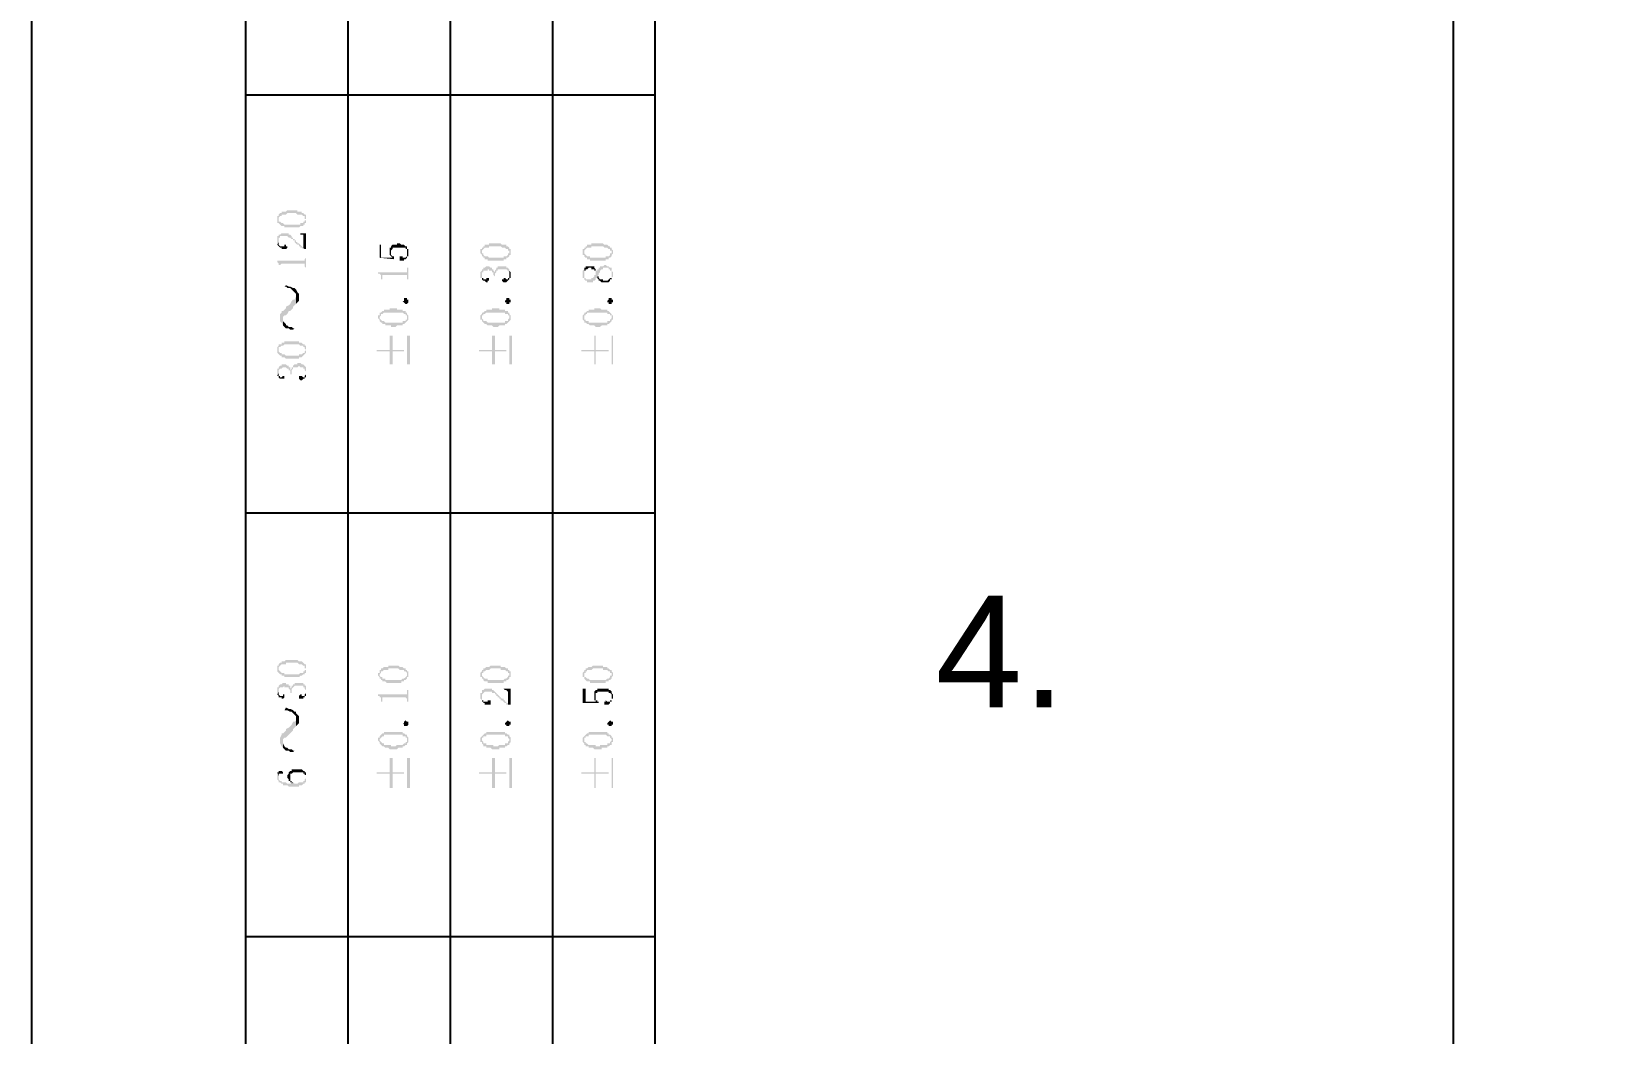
# Model space of a CAD drawing. Header units: inches. Extents: x 3613 to 8393, y -2205 to -794.
# Drawn here: x 7005.62 to 7054.83, y -1122.88 to -1091.5 of the extents above; entities that cross this region are included whole.
import ezdxf

# ---------------------------------------------------------------- set-up
doc = ezdxf.new("R2010")
doc.units = ezdxf.units.IN
doc.header["$MEASUREMENT"] = 0
doc.styles.get("Standard").update_dxf_attribs({"font": 'arial.ttf'})

msp = doc.modelspace()

# ---------------------------------------------------------------- hatches: boundary and pattern name
at = {"transparency": 33554559}
for points in [[(7013.323, -1097.367), (7013.323, -1097.457), (7013.323, -1097.502), (7013.368, -1097.502), (7013.368, -1097.367), (7013.368, -1097.322), (7013.368, -1097.322), (7013.413, -1097.277), (7013.458, -1097.277), (7013.458, -1097.232), (7013.594, -1097.232), (7013.639, -1097.186), (7013.909, -1097.186), (7013.955, -1097.232), (7014.09, -1097.232), (7014.135, -1097.277), (7014.18, -1097.277), (7014.18, -1097.322), (7014.18, -1097.367), (7014.225, -1097.367), (7014.225, -1097.232), (7014.18, -1097.232), (7014.135, -1097.186), (7014.09, -1097.186), (7014.09, -1097.141), (7013.955, -1097.141), (7013.955, -1097.096), (7013.639, -1097.096), (7013.594, -1097.141), (7013.458, -1097.141), (7013.458, -1097.186), (7013.413, -1097.186), (7013.368, -1097.232), (7013.368, -1097.277), (7013.323, -1097.277), (7013.323, -1097.322)], [(7013.368, -1097.502), (7013.368, -1097.502), (7013.413, -1097.548), (7013.413, -1097.548), (7013.458, -1097.593), (7013.548, -1097.593), (7013.548, -1097.638), (7014, -1097.638), (7014.045, -1097.593), (7014.135, -1097.593), (7014.135, -1097.548), (7014.18, -1097.548), (7014.18, -1097.502), (7014.225, -1097.502), (7014.225, -1097.457), (7014.225, -1097.412), (7014.225, -1097.367), (7014.225, -1097.322), (7014.225, -1097.277), (7014.225, -1097.232), (7014.225, -1097.412), (7014.18, -1097.412), (7014.18, -1097.457), (7014.135, -1097.457), (7014.135, -1097.502), (7014.045, -1097.502), (7014.045, -1097.548), (7013.548, -1097.548), (7013.503, -1097.502), (7013.458, -1097.502), (7013.413, -1097.457), (7013.368, -1097.457), (7013.368, -1097.412), (7013.368, -1097.367)], [(7013.323, -1098.044), (7013.323, -1098.089), (7013.323, -1098.179), (7013.323, -1098.179), (7013.368, -1098.089), (7013.368, -1097.999), (7013.368, -1097.954), (7013.413, -1097.954), (7013.413, -1097.909), (7013.639, -1097.909), (7013.684, -1097.954), (7013.729, -1097.954), (7013.774, -1097.999), (7013.819, -1097.999), (7013.819, -1098.044), (7013.864, -1098.044), (7013.864, -1098.089), (7013.864, -1098.089), (7013.909, -1098.134), (7013.909, -1098.134), (7013.955, -1098.179), (7014, -1098.179), (7014, -1098.225), (7014.045, -1098.225), (7014.045, -1098.27), (7014.09, -1098.27), (7014.135, -1098.315), (7014.18, -1098.315), (7014.135, -1098.27), (7014.135, -1098.27), (7014.09, -1098.225), (7014.09, -1098.225), (7014.045, -1098.179), (7014.045, -1098.179), (7014, -1098.134), (7013.955, -1098.134), (7013.955, -1098.089), (7013.909, -1098.089), (7013.909, -1098.044), (7013.864, -1098.044), (7013.864, -1097.999), (7013.819, -1097.999), (7013.819, -1097.954), (7013.774, -1097.954), (7013.774, -1097.909), (7013.774, -1097.909), (7013.729, -1097.863), (7013.684, -1097.863), (7013.684, -1097.818), (7013.458, -1097.818), (7013.413, -1097.863), (7013.368, -1097.863), (7013.368, -1097.909), (7013.323, -1097.909), (7013.323, -1097.954)], [(7013.323, -1098.179), (7013.368, -1098.225), (7013.368, -1098.225), (7013.413, -1098.27), (7013.458, -1098.27), (7013.458, -1098.315), (7013.594, -1098.315), (7013.639, -1098.27), (7013.639, -1098.225), (7013.594, -1098.225), (7013.594, -1098.179), (7013.548, -1098.179), (7013.548, -1098.225), (7013.413, -1098.225), (7013.368, -1098.179), (7013.368, -1098.089), (7013.368, -1098.089)], [(7014, -1097.818), (7014.045, -1097.818), (7014.045, -1097.863), (7014.135, -1097.863), (7014.135, -1097.909), (7014.135, -1098.27), (7014.18, -1098.315), (7014.225, -1098.315), (7014.225, -1097.818)], [(7016.527, -1098.179), (7016.527, -1098.586), (7016.978, -1098.631), (7016.978, -1098.586), (7016.978, -1098.54), (7016.933, -1098.586), (7016.572, -1098.586), (7016.572, -1098.179)], [(7016.843, -1098.36), (7016.843, -1098.45), (7016.843, -1098.495), (7016.843, -1098.495), (7016.888, -1098.54), (7016.888, -1098.405), (7016.888, -1098.36), (7016.888, -1098.36), (7016.933, -1098.315), (7016.933, -1098.27), (7017.34, -1098.27), (7017.34, -1098.315), (7017.385, -1098.315), (7017.385, -1098.36), (7017.385, -1098.405), (7017.385, -1098.54), (7017.43, -1098.54), (7017.43, -1098.495), (7017.43, -1098.405), (7017.43, -1098.36), (7017.43, -1098.315), (7017.385, -1098.315), (7017.385, -1098.27), (7017.385, -1098.225), (7017.34, -1098.225), (7017.294, -1098.179), (7017.204, -1098.179), (7017.159, -1098.134), (7017.069, -1098.134), (7017.069, -1098.179), (7016.933, -1098.179), (7016.888, -1098.225), (7016.888, -1098.27), (7016.843, -1098.27), (7016.843, -1098.315)], [(7019.686, -1098.405), (7019.686, -1098.45), (7019.686, -1098.45), (7019.732, -1098.495), (7019.732, -1098.54), (7019.732, -1098.405), (7019.732, -1098.36), (7019.732, -1098.36), (7019.777, -1098.315), (7019.777, -1098.315), (7019.822, -1098.27), (7019.957, -1098.27), (7019.957, -1098.225), (7020.318, -1098.225), (7020.363, -1098.27), (7020.454, -1098.27), (7020.499, -1098.315), (7020.544, -1098.315), (7020.544, -1098.36), (7020.589, -1098.36), (7020.589, -1098.405), (7020.589, -1098.27), (7020.589, -1098.27), (7020.544, -1098.225), (7020.499, -1098.225), (7020.499, -1098.179), (7020.363, -1098.179), (7020.318, -1098.134), (7019.957, -1098.134), (7019.957, -1098.179), (7019.822, -1098.179), (7019.822, -1098.225), (7019.777, -1098.225), (7019.777, -1098.27), (7019.732, -1098.27), (7019.732, -1098.315), (7019.686, -1098.315)], [(7019.732, -1098.54), (7019.777, -1098.54), (7019.777, -1098.586), (7019.822, -1098.586), (7019.822, -1098.631), (7019.912, -1098.631), (7019.912, -1098.676), (7020.409, -1098.676), (7020.409, -1098.631), (7020.499, -1098.631), (7020.499, -1098.586), (7020.544, -1098.586), (7020.589, -1098.54), (7020.589, -1098.495), (7020.634, -1098.495), (7020.634, -1098.45), (7020.634, -1098.405), (7020.634, -1098.36), (7020.634, -1098.315), (7020.589, -1098.315), (7020.589, -1098.27), (7020.589, -1098.405), (7020.589, -1098.45), (7020.544, -1098.45), (7020.544, -1098.495), (7020.544, -1098.495), (7020.499, -1098.54), (7020.409, -1098.54), (7020.409, -1098.586), (7019.957, -1098.586), (7019.912, -1098.54), (7019.822, -1098.54), (7019.777, -1098.495), (7019.777, -1098.45), (7019.732, -1098.45), (7019.732, -1098.405)], [(7022.891, -1098.405), (7022.891, -1098.45), (7022.891, -1098.495), (7022.936, -1098.495), (7022.936, -1098.54), (7022.936, -1098.405), (7022.936, -1098.36), (7022.936, -1098.36), (7022.981, -1098.315), (7022.981, -1098.315), (7023.026, -1098.27), (7023.162, -1098.27), (7023.162, -1098.225), (7023.523, -1098.225), (7023.568, -1098.27), (7023.658, -1098.27), (7023.703, -1098.315), (7023.748, -1098.315), (7023.748, -1098.36), (7023.793, -1098.36), (7023.793, -1098.405), (7023.793, -1098.27), (7023.748, -1098.27), (7023.748, -1098.225), (7023.703, -1098.225), (7023.658, -1098.179), (7023.568, -1098.179), (7023.523, -1098.134), (7023.162, -1098.134), (7023.162, -1098.179), (7023.026, -1098.179), (7023.026, -1098.225), (7022.981, -1098.225), (7022.981, -1098.27), (7022.936, -1098.27), (7022.936, -1098.315), (7022.891, -1098.315)], [(7022.936, -1098.54), (7022.936, -1098.54), (7022.981, -1098.586), (7023.026, -1098.586), (7023.026, -1098.631), (7023.116, -1098.631), (7023.116, -1098.676), (7023.613, -1098.676), (7023.613, -1098.631), (7023.703, -1098.631), (7023.703, -1098.586), (7023.748, -1098.586), (7023.793, -1098.54), (7023.793, -1098.495), (7023.793, -1098.495), (7023.839, -1098.45), (7023.839, -1098.405), (7023.839, -1098.36), (7023.839, -1098.36), (7023.793, -1098.315), (7023.793, -1098.27), (7023.793, -1098.405), (7023.793, -1098.45), (7023.748, -1098.45), (7023.748, -1098.495), (7023.748, -1098.495), (7023.703, -1098.54), (7023.613, -1098.54), (7023.613, -1098.586), (7023.116, -1098.586), (7023.116, -1098.54), (7023.026, -1098.54), (7022.981, -1098.495), (7022.981, -1098.495), (7022.936, -1098.45), (7022.936, -1098.405)], [(7013.323, -1098.676), (7013.323, -1098.721), (7013.323, -1098.721), (7013.368, -1098.766), (7013.368, -1098.811), (7013.413, -1098.811), (7013.413, -1098.947), (7013.413, -1098.811), (7013.413, -1098.811), (7013.458, -1098.766), (7014.18, -1098.766), (7014.18, -1098.811), (7014.18, -1098.856), (7014.225, -1098.901), (7014.225, -1098.947), (7014.225, -1098.54), (7014.225, -1098.586), (7014.18, -1098.631), (7014.18, -1098.676), (7014.135, -1098.676)], [(7016.888, -1098.54), (7016.888, -1098.54), (7016.933, -1098.586), (7016.933, -1098.586), (7016.978, -1098.54), (7016.933, -1098.54), (7016.888, -1098.495), (7016.888, -1098.45), (7016.888, -1098.405)], [(7017.159, -1098.586), (7017.159, -1098.676), (7017.294, -1098.676), (7017.294, -1098.631), (7017.34, -1098.631), (7017.385, -1098.586), (7017.385, -1098.405), (7017.385, -1098.495), (7017.385, -1098.54), (7017.385, -1098.54), (7017.34, -1098.586), (7017.249, -1098.586), (7017.249, -1098.54), (7017.159, -1098.54)], [(7016.482, -1099.037), (7016.482, -1099.082), (7016.527, -1099.082), (7016.572, -1099.127), (7016.572, -1099.217), (7016.572, -1099.263), (7016.617, -1099.263), (7016.617, -1099.172), (7016.617, -1099.127), (7017.385, -1099.127), (7017.385, -1099.172), (7017.385, -1099.217), (7017.385, -1099.263), (7017.43, -1099.263), (7017.43, -1098.901), (7017.385, -1098.901), (7017.385, -1098.992), (7017.385, -1099.037), (7017.294, -1099.037)], [(7019.686, -1099.127), (7019.686, -1099.217), (7019.732, -1099.217), (7019.732, -1099.127), (7019.732, -1099.082), (7019.732, -1099.037), (7019.777, -1099.037), (7019.777, -1098.992), (7019.912, -1098.992), (7019.912, -1098.947), (7019.957, -1098.947), (7019.957, -1098.992), (7020.047, -1098.992), (7020.047, -1099.037), (7020.093, -1099.037), (7020.093, -1099.082), (7020.093, -1099.127), (7020.093, -1099.127), (7020.138, -1099.172), (7020.138, -1099.127), (7020.138, -1099.082), (7020.183, -1099.037), (7020.183, -1098.992), (7020.228, -1098.992), (7020.228, -1098.947), (7020.499, -1098.947), (7020.544, -1098.992), (7020.544, -1098.992), (7020.589, -1099.037), (7020.589, -1099.082), (7020.589, -1099.127), (7020.589, -1098.947), (7020.589, -1098.947), (7020.544, -1098.901), (7020.499, -1098.901), (7020.499, -1098.856), (7020.228, -1098.856), (7020.228, -1098.901), (7020.183, -1098.901), (7020.183, -1098.947), (7020.183, -1098.947), (7020.138, -1098.992), (7020.138, -1099.037), (7020.138, -1099.037), (7020.093, -1098.992), (7020.093, -1098.947), (7020.047, -1098.947), (7020.047, -1098.901), (7020.002, -1098.901), (7019.957, -1098.856), (7019.867, -1098.856), (7019.822, -1098.901), (7019.777, -1098.901), (7019.777, -1098.947), (7019.732, -1098.947), (7019.732, -1098.992), (7019.732, -1098.992), (7019.686, -1099.037), (7019.686, -1099.082)], [(7019.732, -1099.217), (7019.732, -1099.263), (7019.732, -1099.263), (7019.777, -1099.308), (7019.822, -1099.308), (7019.867, -1099.353), (7019.912, -1099.353), (7019.912, -1099.308), (7019.957, -1099.308), (7019.957, -1099.263), (7019.957, -1099.217), (7019.867, -1099.217), (7019.867, -1099.263), (7019.777, -1099.263), (7019.777, -1099.217), (7019.732, -1099.217), (7019.732, -1099.172), (7019.732, -1099.127)], [(7020.363, -1099.308), (7020.363, -1099.308), (7020.409, -1099.353), (7020.499, -1099.353), (7020.544, -1099.308), (7020.544, -1099.308), (7020.589, -1099.263), (7020.589, -1099.217), (7020.634, -1099.217), (7020.634, -1099.127), (7020.634, -1099.082), (7020.634, -1099.037), (7020.634, -1099.037), (7020.589, -1098.992), (7020.589, -1099.127), (7020.589, -1099.172), (7020.589, -1099.217), (7020.544, -1099.217), (7020.544, -1099.263), (7020.499, -1099.263), (7020.454, -1099.217), (7020.409, -1099.217), (7020.409, -1099.263), (7020.363, -1099.263)], [(7022.891, -1099.082), (7022.891, -1099.127), (7022.891, -1099.217), (7022.936, -1099.217), (7022.936, -1099.263), (7022.936, -1099.263), (7022.981, -1099.308), (7023.026, -1099.308), (7023.026, -1099.353), (7023.207, -1099.353), (7023.207, -1099.308), (7023.252, -1099.308), (7023.297, -1099.263), (7023.297, -1099.217), (7023.342, -1099.217), (7023.342, -1099.172), (7023.342, -1099.172), (7023.387, -1099.127), (7023.387, -1099.082), (7023.387, -1099.082), (7023.432, -1099.037), (7023.432, -1098.992), (7023.432, -1098.992), (7023.478, -1098.947), (7023.523, -1098.947), (7023.523, -1098.901), (7023.703, -1098.901), (7023.703, -1098.947), (7023.748, -1098.947), (7023.748, -1098.992), (7023.793, -1098.992), (7023.793, -1099.082), (7023.793, -1099.217), (7023.793, -1099.217), (7023.839, -1099.172), (7023.839, -1099.082), (7023.839, -1099.037), (7023.839, -1099.037), (7023.793, -1098.992), (7023.793, -1098.947), (7023.793, -1098.901), (7023.748, -1098.901), (7023.703, -1098.856), (7023.658, -1098.856), (7023.613, -1098.811), (7023.568, -1098.811), (7023.523, -1098.856), (7023.432, -1098.856), (7023.432, -1098.901), (7023.387, -1098.901), (7023.387, -1098.947), (7023.342, -1098.947), (7023.342, -1098.992), (7023.297, -1098.992), (7023.297, -1099.037), (7023.297, -1099.127), (7023.252, -1099.127), (7023.252, -1099.172), (7023.252, -1099.172), (7023.207, -1099.217), (7023.162, -1099.217), (7023.162, -1099.263), (7022.981, -1099.263), (7022.981, -1099.217), (7022.936, -1099.217), (7022.936, -1099.172), (7022.936, -1098.947), (7022.891, -1098.992)], [(7022.936, -1098.947), (7022.936, -1099.082), (7022.936, -1099.037), (7022.936, -1098.992), (7022.981, -1098.992), (7022.981, -1098.947), (7023.026, -1098.947), (7023.071, -1098.901), (7023.162, -1098.901), (7023.162, -1098.947), (7023.252, -1098.947), (7023.252, -1098.992), (7023.297, -1098.992), (7023.297, -1099.037), (7023.297, -1098.947), (7023.297, -1098.947), (7023.252, -1098.901), (7023.252, -1098.856), (7022.981, -1098.856), (7022.981, -1098.901), (7022.936, -1098.901)], [(7023.342, -1099.217), (7023.387, -1099.263), (7023.387, -1099.308), (7023.432, -1099.308), (7023.478, -1099.353), (7023.703, -1099.353), (7023.748, -1099.308), (7023.748, -1099.263), (7023.793, -1099.263), (7023.793, -1099.082), (7023.793, -1099.172), (7023.793, -1099.217), (7023.748, -1099.217), (7023.703, -1099.263), (7023.703, -1099.263), (7023.658, -1099.308), (7023.523, -1099.308), (7023.523, -1099.263), (7023.432, -1099.263), (7023.387, -1099.217), (7023.387, -1099.172), (7023.342, -1099.172)], [(7013.413, -1100.481), (7013.413, -1100.571), (7013.458, -1100.617), (7013.503, -1100.707), (7013.503, -1100.526), (7013.503, -1100.436), (7013.548, -1100.391), (7013.594, -1100.391), (7013.639, -1100.346), (7013.684, -1100.255), (7013.729, -1100.255), (7013.774, -1100.21), (7013.819, -1100.165), (7013.819, -1100.12), (7013.864, -1100.075), (7013.909, -1100.03), (7013.909, -1099.759), (7013.909, -1099.804), (7013.864, -1099.894), (7013.819, -1099.894), (7013.774, -1099.94), (7013.729, -1100.03), (7013.729, -1100.03), (7013.684, -1100.075), (7013.594, -1100.12), (7013.594, -1100.165), (7013.548, -1100.21), (7013.503, -1100.255), (7013.458, -1100.255), (7013.458, -1100.301), (7013.413, -1100.346), (7013.413, -1100.436)], [(7013.548, -1099.488), (7013.594, -1099.488), (7013.639, -1099.533), (7013.729, -1099.533), (7013.774, -1099.578), (7013.819, -1099.624), (7013.819, -1099.624), (7013.864, -1099.669), (7013.909, -1099.714), (7013.909, -1100.03), (7013.909, -1100.03), (7013.955, -1099.985), (7014, -1099.94), (7014, -1099.714), (7013.955, -1099.669), (7013.909, -1099.578), (7013.909, -1099.578), (7013.864, -1099.533), (7013.819, -1099.533), (7013.729, -1099.488), (7013.684, -1099.488), (7013.594, -1099.443)], [(7016.482, -1100.436), (7016.482, -1100.481), (7016.482, -1100.481), (7016.527, -1100.526), (7016.527, -1100.571), (7016.527, -1100.436), (7016.527, -1100.436), (7016.572, -1100.391), (7016.572, -1100.346), (7016.617, -1100.346), (7016.663, -1100.301), (7017.249, -1100.301), (7017.294, -1100.346), (7017.34, -1100.346), (7017.34, -1100.391), (7017.385, -1100.391), (7017.385, -1100.436), (7017.385, -1100.301), (7017.34, -1100.301), (7017.34, -1100.255), (7017.249, -1100.255), (7017.249, -1100.21), (7017.069, -1100.21), (7017.069, -1100.165), (7016.843, -1100.165), (7016.843, -1100.21), (7016.663, -1100.21), (7016.663, -1100.255), (7016.617, -1100.255), (7016.572, -1100.301), (7016.527, -1100.301), (7016.527, -1100.346), (7016.527, -1100.391), (7016.482, -1100.391)], [(7017.43, -1099.94), (7017.43, -1099.985), (7017.43, -1099.985), (7017.385, -1100.03), (7017.34, -1100.03), (7017.294, -1099.985), (7017.294, -1099.985), (7017.249, -1099.94), (7017.294, -1099.94), (7017.294, -1099.894), (7017.294, -1099.849), (7017.385, -1099.849), (7017.385, -1099.894), (7017.43, -1099.894), (7017.43, -1099.94)], [(7019.686, -1100.436), (7019.686, -1100.481), (7019.686, -1100.526), (7019.732, -1100.526), (7019.732, -1100.571), (7019.732, -1100.436), (7019.732, -1100.391), (7019.777, -1100.391), (7019.777, -1100.346), (7019.822, -1100.346), (7019.867, -1100.301), (7020.454, -1100.301), (7020.454, -1100.346), (7020.544, -1100.346), (7020.544, -1100.391), (7020.589, -1100.391), (7020.589, -1100.436), (7020.589, -1100.301), (7020.544, -1100.301), (7020.544, -1100.255), (7020.454, -1100.255), (7020.454, -1100.21), (7020.273, -1100.21), (7020.273, -1100.165), (7020.047, -1100.165), (7020.047, -1100.21), (7019.867, -1100.21), (7019.867, -1100.255), (7019.822, -1100.255), (7019.777, -1100.301), (7019.732, -1100.301), (7019.732, -1100.346), (7019.732, -1100.346), (7019.686, -1100.391)], [(7020.634, -1099.94), (7020.634, -1099.985), (7020.589, -1099.985), (7020.589, -1100.03), (7020.499, -1100.03), (7020.499, -1099.985), (7020.454, -1099.985), (7020.454, -1099.94), (7020.454, -1099.94), (7020.499, -1099.894), (7020.499, -1099.849), (7020.589, -1099.849), (7020.589, -1099.894), (7020.634, -1099.894), (7020.634, -1099.94)], [(7022.891, -1100.436), (7022.891, -1100.481), (7022.891, -1100.526), (7022.891, -1100.526), (7022.936, -1100.571), (7022.936, -1100.436), (7022.936, -1100.391), (7022.981, -1100.391), (7022.981, -1100.346), (7023.026, -1100.346), (7023.026, -1100.301), (7023.658, -1100.301), (7023.658, -1100.346), (7023.748, -1100.346), (7023.748, -1100.391), (7023.793, -1100.391), (7023.793, -1100.436), (7023.793, -1100.346), (7023.748, -1100.301), (7023.748, -1100.301), (7023.703, -1100.255), (7023.658, -1100.255), (7023.658, -1100.21), (7023.478, -1100.21), (7023.432, -1100.165), (7023.252, -1100.165), (7023.252, -1100.21), (7023.071, -1100.21), (7023.071, -1100.255), (7023.026, -1100.255), (7022.981, -1100.301), (7022.936, -1100.301), (7022.936, -1100.346), (7022.936, -1100.346), (7022.891, -1100.391)], [(7023.839, -1099.94), (7023.839, -1099.985), (7023.793, -1099.985), (7023.793, -1100.03), (7023.703, -1100.03), (7023.703, -1099.985), (7023.658, -1099.985), (7023.658, -1099.94), (7023.658, -1099.94), (7023.703, -1099.894), (7023.703, -1099.849), (7023.793, -1099.849), (7023.793, -1099.894), (7023.839, -1099.894), (7023.839, -1099.94)], [(7013.503, -1100.707), (7013.503, -1100.707), (7013.548, -1100.752), (7013.594, -1100.797), (7013.684, -1100.797), (7013.729, -1100.842), (7013.819, -1100.842), (7013.864, -1100.797), (7013.819, -1100.797), (7013.774, -1100.752), (7013.684, -1100.752), (7013.639, -1100.707), (7013.594, -1100.707), (7013.594, -1100.662), (7013.548, -1100.617), (7013.503, -1100.571), (7013.503, -1100.526)], [(7016.527, -1100.571), (7016.572, -1100.617), (7016.617, -1100.617), (7016.617, -1100.662), (7016.708, -1100.662), (7016.708, -1100.707), (7016.888, -1100.707), (7016.888, -1100.752), (7017.024, -1100.752), (7017.069, -1100.707), (7017.249, -1100.707), (7017.249, -1100.662), (7017.294, -1100.662), (7017.34, -1100.617), (7017.34, -1100.617), (7017.385, -1100.571), (7017.385, -1100.571), (7017.43, -1100.526), (7017.43, -1100.436), (7017.43, -1100.391), (7017.43, -1100.391), (7017.385, -1100.346), (7017.385, -1100.481), (7017.385, -1100.526), (7017.34, -1100.526), (7017.34, -1100.571), (7017.249, -1100.571), (7017.249, -1100.617), (7016.708, -1100.617), (7016.663, -1100.571), (7016.617, -1100.571), (7016.572, -1100.526), (7016.572, -1100.526), (7016.527, -1100.481), (7016.527, -1100.436)], [(7019.732, -1100.571), (7019.777, -1100.617), (7019.777, -1100.617), (7019.822, -1100.662), (7019.867, -1100.662), (7019.912, -1100.707), (7020.047, -1100.707), (7020.093, -1100.752), (7020.228, -1100.752), (7020.273, -1100.707), (7020.454, -1100.707), (7020.454, -1100.662), (7020.499, -1100.662), (7020.544, -1100.617), (7020.544, -1100.617), (7020.589, -1100.571), (7020.589, -1100.571), (7020.634, -1100.526), (7020.634, -1100.436), (7020.634, -1100.391), (7020.634, -1100.391), (7020.589, -1100.346), (7020.589, -1100.481), (7020.589, -1100.481), (7020.544, -1100.526), (7020.544, -1100.571), (7020.454, -1100.571), (7020.454, -1100.617), (7019.912, -1100.617), (7019.867, -1100.571), (7019.777, -1100.571), (7019.777, -1100.526), (7019.777, -1100.526), (7019.732, -1100.481), (7019.732, -1100.436)], [(7022.936, -1100.571), (7022.936, -1100.617), (7022.981, -1100.617), (7023.026, -1100.662), (7023.071, -1100.662), (7023.116, -1100.707), (7023.252, -1100.707), (7023.297, -1100.752), (7023.432, -1100.752), (7023.478, -1100.707), (7023.658, -1100.707), (7023.658, -1100.662), (7023.703, -1100.662), (7023.748, -1100.617), (7023.748, -1100.617), (7023.793, -1100.571), (7023.793, -1100.526), (7023.839, -1100.526), (7023.839, -1100.436), (7023.839, -1100.391), (7023.793, -1100.391), (7023.793, -1100.346), (7023.793, -1100.481), (7023.793, -1100.481), (7023.748, -1100.526), (7023.748, -1100.571), (7023.658, -1100.571), (7023.658, -1100.617), (7023.071, -1100.617), (7023.071, -1100.571), (7022.981, -1100.571), (7022.981, -1100.526), (7022.936, -1100.526), (7022.936, -1100.481), (7022.936, -1100.436)], [(7013.323, -1101.474), (7013.323, -1101.519), (7013.323, -1101.564), (7013.323, -1101.564), (7013.368, -1101.609), (7013.368, -1101.474), (7013.368, -1101.429), (7013.368, -1101.384), (7013.413, -1101.384), (7013.458, -1101.339), (7013.503, -1101.339), (7013.548, -1101.293), (7014, -1101.293), (7014.045, -1101.339), (7014.135, -1101.339), (7014.135, -1101.384), (7014.18, -1101.384), (7014.18, -1101.429), (7014.18, -1101.429), (7014.225, -1101.474), (7014.225, -1101.339), (7014.18, -1101.339), (7014.18, -1101.293), (7014.135, -1101.293), (7014.09, -1101.248), (7014, -1101.248), (7014, -1101.203), (7013.548, -1101.203), (7013.548, -1101.248), (7013.458, -1101.248), (7013.458, -1101.293), (7013.368, -1101.293), (7013.368, -1101.339), (7013.368, -1101.339), (7013.323, -1101.384), (7013.323, -1101.429), (7013.323, -1101.429)], [(7016.437, -1101.474), (7016.437, -1101.519), (7016.843, -1101.519), (7016.843, -1101.925), (7016.933, -1101.925), (7016.933, -1101.519), (7017.294, -1101.519), (7017.294, -1101.474), (7016.933, -1101.474), (7016.933, -1101.023), (7016.843, -1101.023), (7016.843, -1101.474)], [(7017.475, -1101.925), (7017.475, -1101.023), (7017.385, -1101.023), (7017.385, -1101.925)], [(7019.641, -1101.474), (7019.641, -1101.519), (7020.047, -1101.519), (7020.047, -1101.925), (7020.138, -1101.925), (7020.138, -1101.519), (7020.499, -1101.519), (7020.499, -1101.474), (7020.138, -1101.474), (7020.138, -1101.023), (7020.047, -1101.023), (7020.047, -1101.474)], [(7020.679, -1101.925), (7020.679, -1101.023), (7020.589, -1101.023), (7020.589, -1101.925)], [(7022.846, -1101.474), (7022.846, -1101.519), (7023.252, -1101.519), (7023.252, -1101.925), (7023.297, -1101.925), (7023.297, -1101.519), (7023.703, -1101.519), (7023.703, -1101.474), (7023.297, -1101.474), (7023.297, -1101.023), (7023.252, -1101.023), (7023.252, -1101.474)], [(7023.839, -1101.925), (7023.839, -1101.023), (7023.793, -1101.023), (7023.793, -1101.925)], [(7013.368, -1101.609), (7013.368, -1101.609), (7013.413, -1101.655), (7013.458, -1101.655), (7013.458, -1101.7), (7013.548, -1101.7), (7013.594, -1101.745), (7014, -1101.745), (7014, -1101.7), (7014.09, -1101.7), (7014.135, -1101.655), (7014.135, -1101.655), (7014.18, -1101.609), (7014.18, -1101.609), (7014.225, -1101.564), (7014.225, -1101.474), (7014.225, -1101.429), (7014.225, -1101.384), (7014.225, -1101.339), (7014.225, -1101.474), (7014.225, -1101.474), (7014.18, -1101.519), (7014.18, -1101.564), (7014.135, -1101.564), (7014.09, -1101.609), (7014, -1101.609), (7014, -1101.655), (7013.594, -1101.655), (7013.548, -1101.609), (7013.458, -1101.609), (7013.458, -1101.564), (7013.413, -1101.564), (7013.368, -1101.519), (7013.368, -1101.474), (7013.368, -1101.474)], [(7013.323, -1102.151), (7013.323, -1102.196), (7013.323, -1102.241), (7013.323, -1102.286), (7013.368, -1102.196), (7013.368, -1102.106), (7013.368, -1102.106), (7013.413, -1102.061), (7013.458, -1102.061), (7013.503, -1102.016), (7013.594, -1102.016), (7013.639, -1102.061), (7013.684, -1102.061), (7013.684, -1102.106), (7013.729, -1102.106), (7013.729, -1102.151), (7013.729, -1102.241), (7013.774, -1102.241), (7013.774, -1102.196), (7013.774, -1102.106), (7013.774, -1102.106), (7013.819, -1102.061), (7013.819, -1102.016), (7013.955, -1102.016), (7014, -1101.97), (7014, -1101.97), (7014.045, -1102.016), (7014.135, -1102.016), (7014.135, -1102.061), (7014.18, -1102.061), (7014.18, -1102.106), (7014.225, -1102.151), (7014.225, -1102.196), (7014.225, -1102.016), (7014.225, -1102.016), (7014.18, -1101.97), (7014.18, -1101.97), (7014.135, -1101.925), (7014.09, -1101.925), (7014.045, -1101.88), (7013.955, -1101.88), (7013.955, -1101.925), (7013.864, -1101.925), (7013.819, -1101.97), (7013.819, -1102.016), (7013.774, -1102.016), (7013.774, -1102.061), (7013.774, -1102.061), (7013.729, -1102.106), (7013.729, -1102.061), (7013.729, -1102.016), (7013.684, -1102.016), (7013.684, -1101.97), (7013.639, -1101.97), (7013.594, -1101.925), (7013.458, -1101.925), (7013.458, -1101.97), (7013.413, -1101.97), (7013.368, -1102.016), (7013.368, -1102.061), (7013.323, -1102.061), (7013.323, -1102.106)], [(7013.323, -1102.286), (7013.368, -1102.286), (7013.368, -1102.332), (7013.368, -1102.332), (7013.413, -1102.377), (7013.548, -1102.377), (7013.548, -1102.332), (7013.548, -1102.286), (7013.503, -1102.286), (7013.458, -1102.332), (7013.413, -1102.332), (7013.413, -1102.286), (7013.368, -1102.286), (7013.368, -1102.196), (7013.368, -1102.196)], [(7014, -1102.377), (7014, -1102.377), (7014.045, -1102.422), (7014.09, -1102.422), (7014.135, -1102.377), (7014.18, -1102.377), (7014.18, -1102.332), (7014.225, -1102.332), (7014.225, -1102.241), (7014.225, -1102.196), (7014.225, -1102.151), (7014.225, -1102.061), (7014.225, -1102.016), (7014.225, -1102.196), (7014.225, -1102.241), (7014.225, -1102.241), (7014.18, -1102.286), (7014.18, -1102.332), (7014.135, -1102.332), (7014.09, -1102.286), (7014, -1102.286), (7014, -1102.332), (7014, -1102.332)], [(7013.323, -1111.448), (7013.323, -1111.493), (7013.323, -1111.538), (7013.323, -1111.538), (7013.368, -1111.584), (7013.368, -1111.448), (7013.368, -1111.403), (7013.368, -1111.403), (7013.413, -1111.358), (7013.413, -1111.358), (7013.458, -1111.313), (7013.594, -1111.313), (7013.594, -1111.268), (7013.955, -1111.268), (7014, -1111.313), (7014.09, -1111.313), (7014.135, -1111.358), (7014.18, -1111.358), (7014.18, -1111.403), (7014.18, -1111.448), (7014.225, -1111.448), (7014.225, -1111.313), (7014.18, -1111.313), (7014.135, -1111.268), (7014.135, -1111.268), (7014.09, -1111.223), (7014, -1111.223), (7013.955, -1111.177), (7013.594, -1111.177), (7013.548, -1111.223), (7013.458, -1111.223), (7013.458, -1111.268), (7013.413, -1111.268), (7013.368, -1111.313), (7013.368, -1111.358), (7013.323, -1111.358)], [(7013.368, -1111.584), (7013.368, -1111.584), (7013.413, -1111.629), (7013.458, -1111.629), (7013.458, -1111.674), (7013.548, -1111.674), (7013.548, -1111.719), (7014, -1111.719), (7014.045, -1111.674), (7014.09, -1111.674), (7014.135, -1111.629), (7014.18, -1111.629), (7014.18, -1111.584), (7014.225, -1111.584), (7014.225, -1111.538), (7014.225, -1111.493), (7014.225, -1111.448), (7014.225, -1111.403), (7014.225, -1111.358), (7014.225, -1111.313), (7014.225, -1111.493), (7014.18, -1111.493), (7014.18, -1111.538), (7014.135, -1111.538), (7014.135, -1111.584), (7014.045, -1111.584), (7014, -1111.629), (7013.548, -1111.629), (7013.548, -1111.584), (7013.458, -1111.584), (7013.413, -1111.538), (7013.413, -1111.538), (7013.368, -1111.493), (7013.368, -1111.448)], [(7016.482, -1111.629), (7016.482, -1111.674), (7016.527, -1111.719), (7016.527, -1111.764), (7016.527, -1111.629), (7016.527, -1111.629), (7016.572, -1111.584), (7016.572, -1111.538), (7016.617, -1111.538), (7016.663, -1111.493), (7016.798, -1111.493), (7016.798, -1111.448), (7017.114, -1111.448), (7017.159, -1111.493), (7017.294, -1111.493), (7017.294, -1111.538), (7017.34, -1111.538), (7017.385, -1111.584), (7017.385, -1111.629), (7017.385, -1111.493), (7017.34, -1111.493), (7017.34, -1111.448), (7017.294, -1111.448), (7017.249, -1111.403), (7017.159, -1111.403), (7017.114, -1111.358), (7016.798, -1111.358), (7016.798, -1111.403), (7016.663, -1111.403), (7016.617, -1111.448), (7016.572, -1111.448), (7016.572, -1111.493), (7016.527, -1111.493), (7016.527, -1111.538), (7016.527, -1111.584), (7016.482, -1111.584)], [(7016.527, -1111.764), (7016.572, -1111.764), (7016.572, -1111.809), (7016.617, -1111.809), (7016.617, -1111.854), (7016.708, -1111.854), (7016.753, -1111.9), (7017.204, -1111.9), (7017.204, -1111.854), (7017.294, -1111.854), (7017.294, -1111.809), (7017.34, -1111.809), (7017.385, -1111.764), (7017.385, -1111.719), (7017.43, -1111.719), (7017.43, -1111.674), (7017.43, -1111.629), (7017.43, -1111.584), (7017.43, -1111.538), (7017.385, -1111.538), (7017.385, -1111.493), (7017.385, -1111.674), (7017.385, -1111.674), (7017.34, -1111.719), (7017.34, -1111.719), (7017.294, -1111.764), (7017.249, -1111.764), (7017.204, -1111.809), (7016.708, -1111.809), (7016.708, -1111.764), (7016.617, -1111.764), (7016.617, -1111.719), (7016.572, -1111.719), (7016.527, -1111.674), (7016.527, -1111.629)], [(7019.686, -1111.629), (7019.686, -1111.719), (7019.732, -1111.719), (7019.732, -1111.764), (7019.732, -1111.629), (7019.732, -1111.584), (7019.777, -1111.584), (7019.777, -1111.538), (7019.822, -1111.538), (7019.867, -1111.493), (7019.957, -1111.493), (7020.002, -1111.448), (7020.318, -1111.448), (7020.318, -1111.493), (7020.454, -1111.493), (7020.499, -1111.538), (7020.544, -1111.538), (7020.544, -1111.584), (7020.589, -1111.584), (7020.589, -1111.629), (7020.589, -1111.493), (7020.544, -1111.493), (7020.544, -1111.448), (7020.499, -1111.448), (7020.454, -1111.403), (7020.318, -1111.403), (7020.318, -1111.358), (7020.002, -1111.358), (7019.957, -1111.403), (7019.867, -1111.403), (7019.822, -1111.448), (7019.777, -1111.448), (7019.777, -1111.493), (7019.732, -1111.493), (7019.732, -1111.538), (7019.732, -1111.538), (7019.686, -1111.584)], [(7019.732, -1111.764), (7019.777, -1111.764), (7019.777, -1111.809), (7019.777, -1111.809), (7019.822, -1111.854), (7019.912, -1111.854), (7019.912, -1111.9), (7020.409, -1111.9), (7020.409, -1111.854), (7020.499, -1111.854), (7020.499, -1111.809), (7020.544, -1111.809), (7020.589, -1111.764), (7020.589, -1111.719), (7020.634, -1111.719), (7020.634, -1111.674), (7020.634, -1111.629), (7020.634, -1111.584), (7020.634, -1111.538), (7020.589, -1111.538), (7020.589, -1111.493), (7020.589, -1111.674), (7020.544, -1111.674), (7020.544, -1111.719), (7020.544, -1111.719), (7020.499, -1111.764), (7020.454, -1111.764), (7020.409, -1111.809), (7019.912, -1111.809), (7019.912, -1111.764), (7019.822, -1111.764), (7019.777, -1111.719), (7019.777, -1111.719), (7019.732, -1111.674), (7019.732, -1111.629)], [(7022.891, -1111.629), (7022.891, -1111.719), (7022.936, -1111.719), (7022.936, -1111.764), (7022.936, -1111.629), (7022.936, -1111.584), (7022.981, -1111.584), (7022.981, -1111.538), (7023.026, -1111.538), (7023.026, -1111.493), (7023.162, -1111.493), (7023.207, -1111.448), (7023.523, -1111.448), (7023.523, -1111.493), (7023.658, -1111.493), (7023.703, -1111.538), (7023.748, -1111.538), (7023.748, -1111.584), (7023.793, -1111.584), (7023.793, -1111.629), (7023.793, -1111.493), (7023.748, -1111.493), (7023.703, -1111.448), (7023.658, -1111.448), (7023.658, -1111.403), (7023.523, -1111.403), (7023.523, -1111.358), (7023.207, -1111.358), (7023.162, -1111.403), (7023.071, -1111.403), (7023.026, -1111.448), (7022.981, -1111.448), (7022.981, -1111.493), (7022.936, -1111.493), (7022.936, -1111.538), (7022.936, -1111.538), (7022.891, -1111.584)], [(7022.936, -1111.764), (7022.936, -1111.764), (7022.981, -1111.809), (7022.981, -1111.809), (7023.026, -1111.854), (7023.116, -1111.854), (7023.116, -1111.9), (7023.613, -1111.9), (7023.613, -1111.854), (7023.703, -1111.854), (7023.703, -1111.809), (7023.748, -1111.809), (7023.793, -1111.764), (7023.793, -1111.719), (7023.793, -1111.719), (7023.839, -1111.674), (7023.839, -1111.629), (7023.839, -1111.584), (7023.839, -1111.584), (7023.793, -1111.538), (7023.793, -1111.493), (7023.793, -1111.674), (7023.748, -1111.674), (7023.748, -1111.719), (7023.748, -1111.719), (7023.703, -1111.764), (7023.658, -1111.764), (7023.613, -1111.809), (7023.116, -1111.809), (7023.071, -1111.764), (7023.026, -1111.764), (7022.981, -1111.719), (7022.936, -1111.719), (7022.936, -1111.674), (7022.936, -1111.629)], [(7013.323, -1112.17), (7013.323, -1112.261), (7013.323, -1112.261), (7013.368, -1112.17), (7013.368, -1112.125), (7013.368, -1112.08), (7013.368, -1112.08), (7013.413, -1112.035), (7013.503, -1112.035), (7013.548, -1111.99), (7013.548, -1112.035), (7013.684, -1112.035), (7013.684, -1112.08), (7013.684, -1112.08), (7013.729, -1112.125), (7013.729, -1112.17), (7013.729, -1112.215), (7013.774, -1112.215), (7013.774, -1112.17), (7013.774, -1112.08), (7013.774, -1112.08), (7013.819, -1112.035), (7013.819, -1112.035), (7013.864, -1111.99), (7014.135, -1111.99), (7014.135, -1112.035), (7014.18, -1112.035), (7014.18, -1112.08), (7014.18, -1112.08), (7014.225, -1112.125), (7014.225, -1112.17), (7014.225, -1111.99), (7014.18, -1111.99), (7014.18, -1111.945), (7014.135, -1111.945), (7014.135, -1111.9), (7013.864, -1111.9), (7013.864, -1111.945), (7013.819, -1111.945), (7013.819, -1111.99), (7013.774, -1111.99), (7013.774, -1112.035), (7013.774, -1112.035), (7013.729, -1112.08), (7013.729, -1111.99), (7013.684, -1111.99), (7013.684, -1111.945), (7013.594, -1111.945), (7013.594, -1111.9), (7013.503, -1111.9), (7013.458, -1111.945), (7013.413, -1111.945), (7013.368, -1111.99), (7013.368, -1112.035), (7013.323, -1112.035), (7013.323, -1112.08), (7013.323, -1112.125)], [(7014, -1112.351), (7014, -1112.396), (7014.135, -1112.396), (7014.135, -1112.351), (7014.18, -1112.351), (7014.18, -1112.306), (7014.225, -1112.306), (7014.225, -1112.261), (7014.225, -1112.17), (7014.225, -1112.125), (7014.225, -1112.08), (7014.225, -1112.035), (7014.225, -1112.17), (7014.225, -1112.215), (7014.225, -1112.215), (7014.18, -1112.261), (7014.18, -1112.306), (7014.09, -1112.306), (7014.09, -1112.261), (7014.045, -1112.261), (7014, -1112.306), (7014, -1112.306)], [(7013.323, -1112.261), (7013.368, -1112.306), (7013.368, -1112.351), (7013.458, -1112.351), (7013.458, -1112.396), (7013.503, -1112.396), (7013.548, -1112.351), (7013.548, -1112.306), (7013.548, -1112.261), (7013.503, -1112.261), (7013.503, -1112.306), (7013.413, -1112.306), (7013.368, -1112.261), (7013.368, -1112.215), (7013.368, -1112.17)], [(7016.482, -1112.261), (7016.482, -1112.306), (7016.527, -1112.306), (7016.527, -1112.351), (7016.572, -1112.351), (7016.572, -1112.396), (7016.572, -1112.441), (7016.572, -1112.486), (7016.617, -1112.486), (7016.617, -1112.396), (7016.617, -1112.351), (7017.34, -1112.351), (7017.385, -1112.396), (7017.385, -1112.441), (7017.385, -1112.486), (7017.43, -1112.486), (7017.43, -1112.125), (7017.385, -1112.125), (7017.385, -1112.215), (7017.385, -1112.261), (7017.294, -1112.261)], [(7019.686, -1112.306), (7019.686, -1112.351), (7019.686, -1112.396), (7019.732, -1112.441), (7019.732, -1112.306), (7019.732, -1112.261), (7019.732, -1112.261), (7019.777, -1112.215), (7019.777, -1112.215), (7019.822, -1112.17), (7020.047, -1112.17), (7020.047, -1112.215), (7020.138, -1112.215), (7020.138, -1112.261), (7020.183, -1112.261), (7020.183, -1112.306), (7020.228, -1112.306), (7020.228, -1112.351), (7020.273, -1112.351), (7020.273, -1112.396), (7020.318, -1112.396), (7020.318, -1112.441), (7020.363, -1112.441), (7020.409, -1112.486), (7020.409, -1112.486), (7020.454, -1112.531), (7020.499, -1112.531), (7020.499, -1112.577), (7020.544, -1112.577), (7020.544, -1112.531), (7020.499, -1112.531), (7020.499, -1112.486), (7020.454, -1112.486), (7020.454, -1112.441), (7020.409, -1112.441), (7020.409, -1112.396), (7020.363, -1112.396), (7020.318, -1112.351), (7020.318, -1112.351), (7020.273, -1112.306), (7020.273, -1112.306), (7020.228, -1112.261), (7020.228, -1112.261), (7020.183, -1112.215), (7020.183, -1112.215), (7020.138, -1112.17), (7020.138, -1112.17), (7020.093, -1112.125), (7020.047, -1112.125), (7020.047, -1112.08), (7019.822, -1112.08), (7019.777, -1112.125), (7019.732, -1112.125), (7019.732, -1112.17), (7019.732, -1112.215), (7019.686, -1112.215)], [(7019.732, -1112.441), (7019.732, -1112.486), (7019.777, -1112.486), (7019.777, -1112.531), (7019.822, -1112.531), (7019.822, -1112.577), (7020.002, -1112.577), (7020.002, -1112.531), (7020.002, -1112.486), (7020.002, -1112.441), (7019.912, -1112.441), (7019.912, -1112.486), (7019.777, -1112.486), (7019.777, -1112.441), (7019.732, -1112.441), (7019.732, -1112.351), (7019.732, -1112.351)], [(7020.409, -1112.08), (7020.409, -1112.08), (7020.454, -1112.125), (7020.499, -1112.125), (7020.544, -1112.17), (7020.544, -1112.577), (7020.634, -1112.577), (7020.634, -1112.08)], [(7022.891, -1112.08), (7022.891, -1112.531), (7023.387, -1112.531), (7023.387, -1112.486), (7022.981, -1112.486), (7022.981, -1112.08)], [(7023.252, -1112.306), (7023.252, -1112.351), (7023.252, -1112.396), (7023.252, -1112.441), (7023.252, -1112.441), (7023.297, -1112.306), (7023.297, -1112.261), (7023.297, -1112.215), (7023.342, -1112.215), (7023.342, -1112.17), (7023.703, -1112.17), (7023.703, -1112.215), (7023.748, -1112.215), (7023.793, -1112.261), (7023.793, -1112.486), (7023.793, -1112.396), (7023.839, -1112.396), (7023.839, -1112.351), (7023.839, -1112.261), (7023.839, -1112.261), (7023.793, -1112.215), (7023.793, -1112.17), (7023.793, -1112.17), (7023.748, -1112.125), (7023.703, -1112.125), (7023.703, -1112.08), (7023.342, -1112.08), (7023.342, -1112.125), (7023.297, -1112.125), (7023.252, -1112.17), (7023.252, -1112.261), (7023.252, -1112.261)], [(7023.252, -1112.441), (7023.297, -1112.441), (7023.297, -1112.486), (7023.342, -1112.486), (7023.342, -1112.441), (7023.297, -1112.441), (7023.297, -1112.396), (7023.297, -1112.306)], [(7023.568, -1112.531), (7023.568, -1112.577), (7023.703, -1112.577), (7023.748, -1112.531), (7023.748, -1112.486), (7023.793, -1112.486), (7023.793, -1112.351), (7023.793, -1112.396), (7023.793, -1112.441), (7023.748, -1112.441), (7023.748, -1112.486), (7023.658, -1112.486), (7023.613, -1112.441), (7023.613, -1112.486), (7023.568, -1112.486)], [(7013.413, -1113.705), (7013.413, -1113.795), (7013.458, -1113.885), (7013.503, -1113.931), (7013.503, -1113.75), (7013.503, -1113.66), (7013.548, -1113.615), (7013.594, -1113.615), (7013.639, -1113.569), (7013.684, -1113.524), (7013.729, -1113.479), (7013.774, -1113.434), (7013.819, -1113.389), (7013.819, -1113.344), (7013.864, -1113.299), (7013.909, -1113.254), (7013.909, -1113.028), (7013.909, -1113.073), (7013.864, -1113.118), (7013.819, -1113.118), (7013.774, -1113.208), (7013.729, -1113.254), (7013.729, -1113.254), (7013.684, -1113.299), (7013.594, -1113.344), (7013.594, -1113.389), (7013.548, -1113.434), (7013.503, -1113.479), (7013.458, -1113.479), (7013.458, -1113.524), (7013.413, -1113.615), (7013.413, -1113.66)], [(7013.548, -1112.757), (7013.639, -1112.757), (7013.729, -1112.802), (7013.774, -1112.802), (7013.819, -1112.847), (7013.819, -1112.847), (7013.864, -1112.892), (7013.909, -1112.938), (7013.909, -1113.254), (7013.909, -1113.254), (7013.955, -1113.208), (7014, -1113.163), (7014, -1112.938), (7013.955, -1112.892), (7013.909, -1112.847), (7013.909, -1112.802), (7013.864, -1112.802), (7013.819, -1112.757), (7013.729, -1112.712), (7013.684, -1112.712), (7013.594, -1112.667)], [(7016.482, -1113.705), (7016.482, -1113.705), (7016.527, -1113.75), (7016.527, -1113.795), (7016.527, -1113.66), (7016.527, -1113.66), (7016.572, -1113.615), (7016.572, -1113.615), (7016.617, -1113.569), (7016.663, -1113.569), (7016.663, -1113.524), (7017.249, -1113.524), (7017.249, -1113.569), (7017.34, -1113.569), (7017.34, -1113.615), (7017.385, -1113.615), (7017.385, -1113.66), (7017.385, -1113.705), (7017.385, -1113.524), (7017.34, -1113.524), (7017.294, -1113.479), (7017.249, -1113.479), (7017.249, -1113.434), (7016.663, -1113.434), (7016.663, -1113.479), (7016.617, -1113.479), (7016.572, -1113.524), (7016.572, -1113.524), (7016.527, -1113.569), (7016.527, -1113.615), (7016.482, -1113.615), (7016.482, -1113.66)], [(7017.43, -1113.163), (7017.43, -1113.208), (7017.43, -1113.208), (7017.385, -1113.254), (7017.294, -1113.254), (7017.294, -1113.208), (7017.294, -1113.208), (7017.249, -1113.163), (7017.294, -1113.163), (7017.294, -1113.118), (7017.294, -1113.118), (7017.34, -1113.073), (7017.34, -1113.073), (7017.385, -1113.118), (7017.43, -1113.118), (7017.43, -1113.163)], [(7019.686, -1113.705), (7019.686, -1113.75), (7019.732, -1113.75), (7019.732, -1113.795), (7019.732, -1113.66), (7019.732, -1113.615), (7019.777, -1113.615), (7019.777, -1113.569), (7019.867, -1113.569), (7019.867, -1113.524), (7020.454, -1113.524), (7020.454, -1113.569), (7020.544, -1113.569), (7020.544, -1113.615), (7020.544, -1113.615), (7020.589, -1113.66), (7020.589, -1113.705), (7020.589, -1113.524), (7020.544, -1113.524), (7020.499, -1113.479), (7020.454, -1113.479), (7020.454, -1113.434), (7019.867, -1113.434), (7019.867, -1113.479), (7019.822, -1113.479), (7019.777, -1113.524), (7019.777, -1113.524), (7019.732, -1113.569), (7019.732, -1113.569), (7019.686, -1113.615), (7019.686, -1113.66)], [(7020.634, -1113.163), (7020.634, -1113.208), (7020.589, -1113.208), (7020.589, -1113.254), (7020.499, -1113.254), (7020.499, -1113.208), (7020.454, -1113.208), (7020.454, -1113.163), (7020.454, -1113.163), (7020.499, -1113.118), (7020.499, -1113.118), (7020.544, -1113.073), (7020.544, -1113.073), (7020.589, -1113.118), (7020.634, -1113.118), (7020.634, -1113.163)], [(7022.891, -1113.705), (7022.891, -1113.75), (7022.891, -1113.75), (7022.936, -1113.795), (7022.936, -1113.66), (7022.936, -1113.615), (7022.981, -1113.615), (7022.981, -1113.569), (7023.071, -1113.569), (7023.071, -1113.524), (7023.613, -1113.524), (7023.658, -1113.569), (7023.748, -1113.569), (7023.748, -1113.615), (7023.748, -1113.615), (7023.793, -1113.66), (7023.793, -1113.705), (7023.793, -1113.569), (7023.748, -1113.524), (7023.703, -1113.524), (7023.703, -1113.479), (7023.658, -1113.479), (7023.658, -1113.434), (7023.071, -1113.434), (7023.071, -1113.479), (7023.026, -1113.479), (7022.981, -1113.524), (7022.981, -1113.524), (7022.936, -1113.569), (7022.936, -1113.569), (7022.891, -1113.615), (7022.891, -1113.66)], [(7023.839, -1113.163), (7023.839, -1113.208), (7023.793, -1113.208), (7023.793, -1113.254), (7023.703, -1113.254), (7023.703, -1113.208), (7023.658, -1113.208), (7023.658, -1113.163), (7023.658, -1113.163), (7023.703, -1113.118), (7023.703, -1113.118), (7023.748, -1113.073), (7023.748, -1113.073), (7023.793, -1113.118), (7023.839, -1113.118), (7023.839, -1113.163)], [(7013.503, -1113.931), (7013.503, -1113.931), (7013.548, -1113.976), (7013.594, -1114.021), (7013.684, -1114.021), (7013.729, -1114.066), (7013.819, -1114.066), (7013.864, -1114.021), (7013.819, -1114.021), (7013.774, -1113.976), (7013.684, -1113.976), (7013.639, -1113.931), (7013.594, -1113.931), (7013.548, -1113.885), (7013.503, -1113.795), (7013.503, -1113.75)], [(7016.527, -1113.795), (7016.572, -1113.84), (7016.572, -1113.84), (7016.617, -1113.885), (7016.663, -1113.885), (7016.708, -1113.931), (7016.798, -1113.931), (7016.843, -1113.976), (7017.069, -1113.976), (7017.114, -1113.931), (7017.249, -1113.931), (7017.249, -1113.885), (7017.294, -1113.885), (7017.34, -1113.84), (7017.385, -1113.84), (7017.385, -1113.795), (7017.385, -1113.795), (7017.43, -1113.75), (7017.43, -1113.705), (7017.43, -1113.66), (7017.43, -1113.615), (7017.43, -1113.615), (7017.385, -1113.569), (7017.385, -1113.705), (7017.385, -1113.75), (7017.34, -1113.75), (7017.34, -1113.795), (7017.294, -1113.795), (7017.249, -1113.84), (7017.069, -1113.84), (7017.024, -1113.885), (7016.888, -1113.885), (7016.888, -1113.84), (7016.663, -1113.84), (7016.663, -1113.795), (7016.617, -1113.795), (7016.572, -1113.75), (7016.572, -1113.75), (7016.527, -1113.705), (7016.527, -1113.705)], [(7019.732, -1113.795), (7019.777, -1113.84), (7019.777, -1113.885), (7019.867, -1113.885), (7019.867, -1113.931), (7020.002, -1113.931), (7020.047, -1113.976), (7020.273, -1113.976), (7020.273, -1113.931), (7020.454, -1113.931), (7020.454, -1113.885), (7020.499, -1113.885), (7020.544, -1113.84), (7020.589, -1113.84), (7020.589, -1113.795), (7020.589, -1113.795), (7020.634, -1113.75), (7020.634, -1113.705), (7020.634, -1113.66), (7020.634, -1113.615), (7020.634, -1113.615), (7020.589, -1113.569), (7020.589, -1113.705), (7020.589, -1113.705), (7020.544, -1113.75), (7020.544, -1113.795), (7020.454, -1113.795), (7020.454, -1113.84), (7020.273, -1113.84), (7020.228, -1113.885), (7020.093, -1113.885), (7020.093, -1113.84), (7019.867, -1113.84), (7019.867, -1113.795), (7019.777, -1113.795), (7019.777, -1113.75), (7019.777, -1113.75), (7019.732, -1113.705), (7019.732, -1113.705)], [(7022.936, -1113.795), (7022.936, -1113.84), (7022.981, -1113.84), (7022.981, -1113.885), (7023.071, -1113.885), (7023.071, -1113.931), (7023.207, -1113.931), (7023.252, -1113.976), (7023.478, -1113.976), (7023.478, -1113.931), (7023.658, -1113.931), (7023.658, -1113.885), (7023.703, -1113.885), (7023.748, -1113.84), (7023.793, -1113.84), (7023.793, -1113.795), (7023.793, -1113.75), (7023.839, -1113.75), (7023.839, -1113.705), (7023.839, -1113.66), (7023.839, -1113.615), (7023.793, -1113.615), (7023.793, -1113.569), (7023.793, -1113.705), (7023.793, -1113.705), (7023.748, -1113.75), (7023.748, -1113.795), (7023.658, -1113.795), (7023.658, -1113.84), (7023.432, -1113.84), (7023.432, -1113.885), (7023.297, -1113.885), (7023.297, -1113.84), (7023.071, -1113.84), (7023.026, -1113.795), (7022.981, -1113.795), (7022.981, -1113.75), (7022.936, -1113.75), (7022.936, -1113.705), (7022.936, -1113.705)], [(7016.437, -1114.698), (7016.437, -1114.743), (7016.843, -1114.743), (7016.843, -1115.194), (7016.933, -1115.194), (7016.933, -1114.743), (7017.294, -1114.743), (7017.294, -1114.698), (7016.933, -1114.698), (7016.933, -1114.246), (7016.843, -1114.246), (7016.843, -1114.698)], [(7017.475, -1115.194), (7017.475, -1114.246), (7017.385, -1114.246), (7017.385, -1115.194)], [(7019.641, -1114.698), (7019.641, -1114.743), (7020.047, -1114.743), (7020.047, -1115.194), (7020.138, -1115.194), (7020.138, -1114.743), (7020.499, -1114.743), (7020.499, -1114.698), (7020.138, -1114.698), (7020.138, -1114.246), (7020.047, -1114.246), (7020.047, -1114.698)], [(7020.679, -1115.194), (7020.679, -1114.246), (7020.589, -1114.246), (7020.589, -1115.194)], [(7022.846, -1114.698), (7022.846, -1114.743), (7023.252, -1114.743), (7023.252, -1115.194), (7023.297, -1115.194), (7023.297, -1114.743), (7023.703, -1114.743), (7023.703, -1114.698), (7023.297, -1114.698), (7023.297, -1114.246), (7023.252, -1114.246), (7023.252, -1114.698)], [(7023.839, -1115.194), (7023.839, -1114.246), (7023.793, -1114.246), (7023.793, -1115.194)], [(7013.323, -1114.698), (7013.368, -1114.833), (7013.368, -1114.788), (7013.368, -1114.743), (7013.503, -1114.743), (7013.503, -1114.698), (7013.503, -1114.698), (7013.458, -1114.653), (7013.368, -1114.653), (7013.368, -1114.698)], [(7013.323, -1114.788), (7013.323, -1114.878), (7013.323, -1114.923), (7013.323, -1114.923), (7013.368, -1114.969), (7013.368, -1115.014), (7013.413, -1115.014), (7013.458, -1115.059), (7013.503, -1115.059), (7013.503, -1115.104), (7013.639, -1115.104), (7013.684, -1115.149), (7014, -1115.149), (7014, -1115.104), (7014.09, -1115.104), (7014.135, -1115.059), (7014.18, -1115.059), (7014.18, -1115.014), (7014.225, -1115.014), (7014.225, -1114.833), (7014.225, -1114.878), (7014.225, -1114.878), (7014.18, -1114.923), (7014.18, -1114.969), (7014.135, -1114.969), (7014.135, -1115.014), (7014, -1115.014), (7013.955, -1115.059), (7013.864, -1115.059), (7013.819, -1115.014), (7013.819, -1115.014), (7013.774, -1115.059), (7013.639, -1115.059), (7013.594, -1115.014), (7013.458, -1115.014), (7013.458, -1114.969), (7013.413, -1114.969), (7013.368, -1114.923), (7013.368, -1114.878), (7013.368, -1114.833), (7013.368, -1114.833), (7013.323, -1114.698), (7013.323, -1114.743)], [(7013.639, -1114.833), (7013.639, -1114.878), (7013.684, -1114.923), (7013.684, -1114.969), (7013.729, -1114.969), (7013.729, -1114.833), (7013.729, -1114.788), (7013.729, -1114.743), (7013.774, -1114.743), (7013.819, -1114.698), (7014.135, -1114.698), (7014.135, -1114.743), (7014.18, -1114.743), (7014.18, -1114.788), (7014.225, -1114.788), (7014.225, -1114.833), (7014.225, -1114.969), (7014.225, -1114.923), (7014.225, -1114.833), (7014.225, -1114.743), (7014.225, -1114.698), (7014.18, -1114.698), (7014.18, -1114.653), (7014.135, -1114.653), (7014.09, -1114.607), (7013.774, -1114.607), (7013.774, -1114.653), (7013.729, -1114.653), (7013.684, -1114.698), (7013.684, -1114.743), (7013.684, -1114.743), (7013.639, -1114.788), (7013.639, -1114.788)], [(7013.729, -1114.969), (7013.729, -1115.014), (7013.774, -1115.014), (7013.774, -1115.059), (7013.819, -1115.014), (7013.774, -1115.014), (7013.774, -1114.969), (7013.729, -1114.969), (7013.729, -1114.923), (7013.729, -1114.878), (7013.729, -1114.833)]]:
    msp.add_hatch(color=256, dxfattribs=at).paths.add_polyline_path(points)

# ---------------------------------------------------------------- linework, layer by layer
for p, q in [((7012.33, -894.646), (7012.33, -1181.386)), ((7050.149, -894.646), (7050.149, -1150.606))]:
    msp.add_line(p, q)
msp.add_lwpolyline([(7425.623, -1185.646), (7425.623, -888.646), (7005.623, -888.646), (7005.623, -1185.646)], close=True)
for points in [[(7025.147, -894.646), (7025.147, -1181.386)], [(7015.534, -1067.038), (7015.534, -1160.056)], [(7018.739, -1067.038), (7018.739, -1160.056)], [(7021.943, -1067.038), (7021.943, -1160.056)], [(7012.33, -1093.486), (7025.147, -1093.486)], [(7012.33, -1106.574), (7025.147, -1106.574)], [(7012.33, -1119.843), (7025.147, -1119.843)]]:
    msp.add_lwpolyline(points)

# ---------------------------------------------------------------- texts
at = {"insert": (7035.977, -1110.919), "char_height": 3.5, "width": 34.34827, "attachment_point": 5}
msp.add_mtext('4.', dxfattribs=at)

doc.saveas('drawing.dxf')
